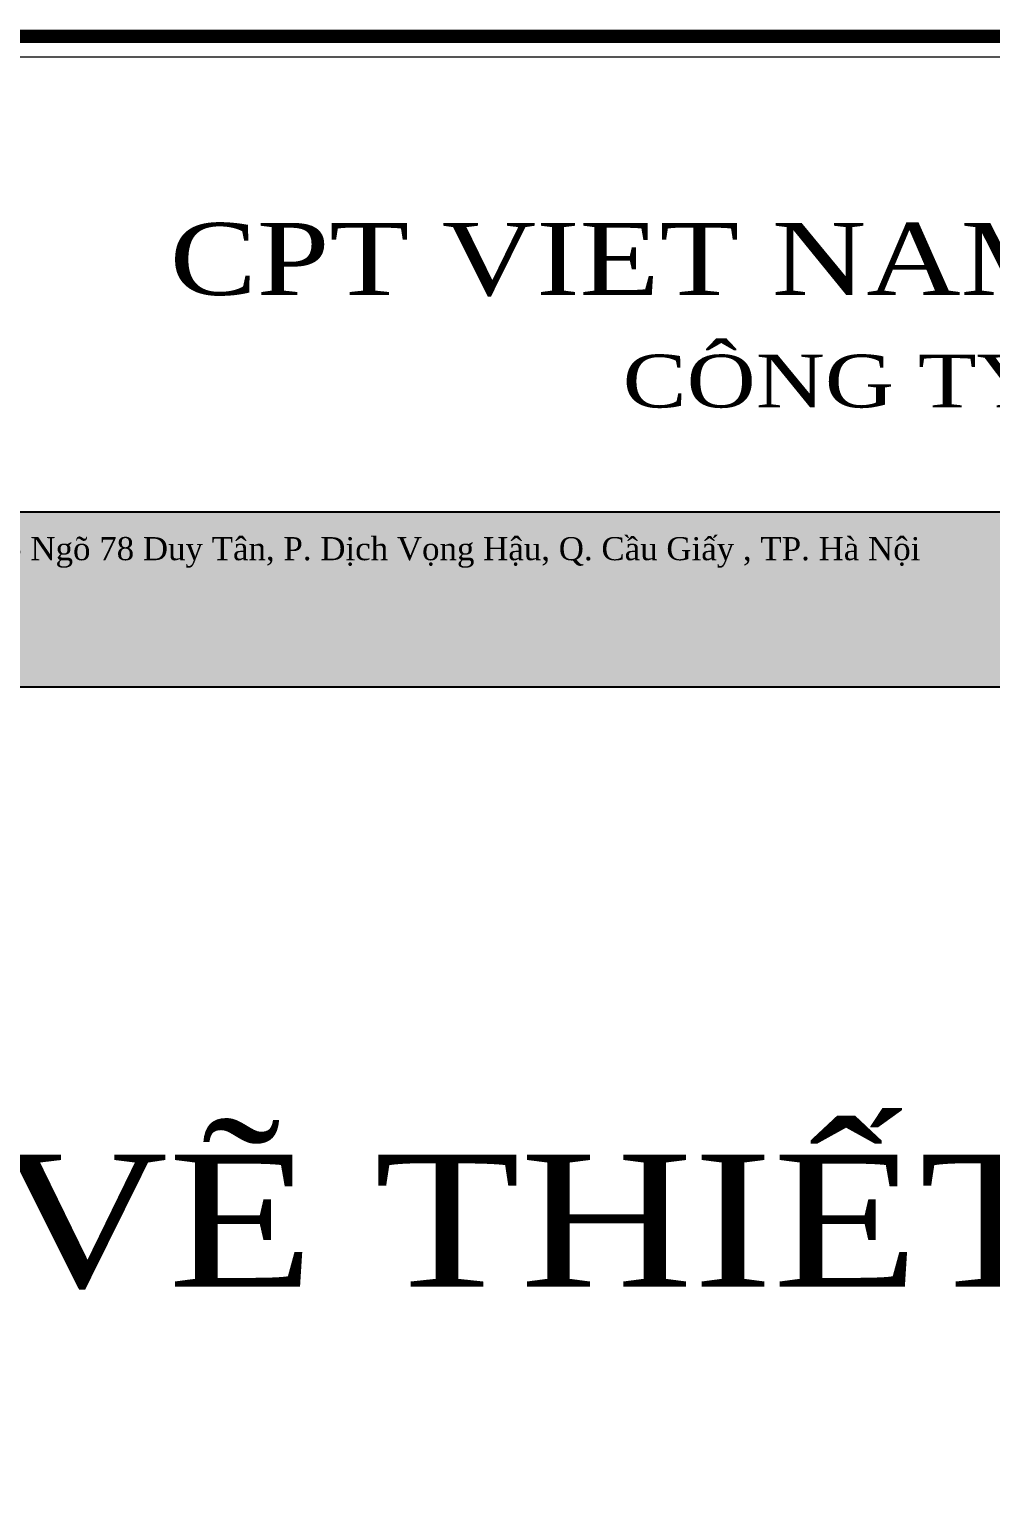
# Model space of a CAD drawing. Header units: inches. Extents: x 315041 to 662841, y -45540 to -35018.
# Drawn here: x 330345.2 to 330454.4, y -35276.4 to -35108.4 of the extents above; entities that cross this region are included whole.
import ezdxf
from ezdxf.enums import TextEntityAlignment as Align

# ---------------------------------------------------------------- set-up
doc = ezdxf.new("R2010")
doc.units = ezdxf.units.IN
doc.header["$MEASUREMENT"] = 0
doc.layers.add('7', color=7, linetype='Continuous')
doc.layers.add('KHUNG BV', color=7, linetype='Continuous')
doc.layers.add('bia', color=7, linetype='Continuous', true_color=0xb6cdbc)
doc.layers.add('Cover text', color=7, linetype='Continuous', true_color=0x52370f)
doc.styles.add('ST3', font='times.ttf', dxfattribs={"width": 0.8})

# ---------------------------------------------------------------- blocks, each defined once
blk = doc.blocks.new('fsdfsdf')
at = {"layer": '7', "lineweight": 20, "ltscale": 100}
blk.add_lwpolyline([(29.3, 411.8), (598.95, 411.8), (598.95, 8.2), (29.3, 8.2)], close=True, dxfattribs=at)
at = {"layer": 'KHUNG BV', "color": 247, "const_width": 1.54}
blk.add_lwpolyline([(26.95, 414.14), (601.3, 414.14), (601.3, 5.86), (26.95, 5.86)], close=True, dxfattribs=at)
at = {"layer": '7', "style": 'ST3', "width": 1.2}
blk.add_text('CPT VIET NAM MECHANICAL CONTRUCTION  JSC  .,', height=8.1854, dxfattribs=at).set_placement((325.47, 384.75), align=Align.CENTER)
at = {"layer": 'Cover text', "style": 'ST3', "width": 1.2}
blk.add_text('CÔNG TY CỔ PHẨN CƠ KHÍ XÂY DỰNG VIỆT NAM', height=6, dxfattribs=at).set_placement((323.32, 371.96), align=Align.CENTER)

msp = doc.modelspace()

# ---------------------------------------------------------------- hatches: boundary and pattern name
at = {"layer": 'bia'}
h = msp.add_hatch(color=256, dxfattribs=at)
h.dxf.hatch_style = 1
h.paths.add_polyline_path([(330245.8929, -35163.2285), (330815.5494, -35163.2285), (330815.5494, -35183.1787), (330245.8929, -35183.1787)])

# ---------------------------------------------------------------- linework, layer by layer
msp.add_lwpolyline([(330245.8929, -35163.2285), (330815.5494, -35163.2285), (330815.5494, -35183.1787), (330245.8929, -35183.1787)], close=True, dxfattribs=at)

# ---------------------------------------------------------------- block references
msp.add_blockref('fsdfsdf', (330216.5973, -35523.3355))

# ---------------------------------------------------------------- texts
at = {"layer": '7', "style": 'ST3', "width": 1.2}
msp.add_text('BẢN VẼ THIẾT KẾ KỸ THUẬT BAO CHE', height=15, dxfattribs=at).set_placement((330526.6812, -35251.3238), align=Align.CENTER)
at = {"layer": 'Cover text', "style": 'ST3'}
msp.add_text('Văn Phòng:  P.705, Tầng 7- Toà nhà Kim Ánh , Số 1 - Ngõ 78 Duy Tân, P. Dịch Vọng Hậu, Q. Cầu Giấy , TP. Hà Nội', height=2.6248921, dxfattribs=at).set_placement((330257.7743, -35168.7411))

doc.saveas('drawing.dxf')
